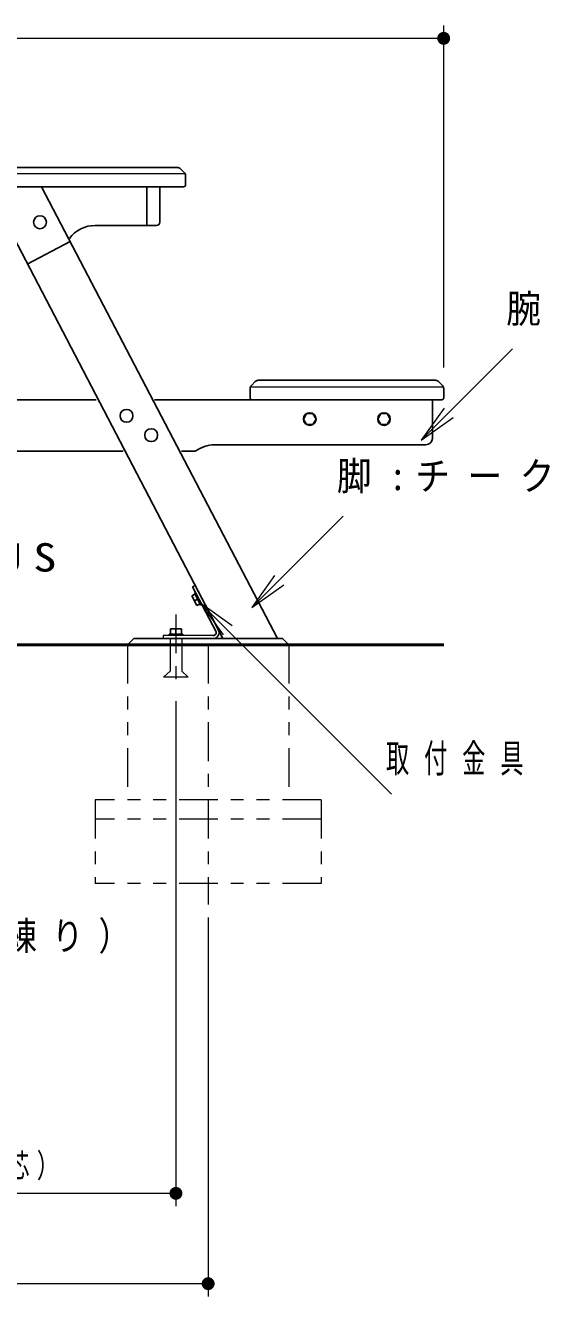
# Model space of a CAD drawing. Units: millimetres on the paper, scale 1:20. Extents: x -365 to 12, y -38 to 257.
# Drawn here: x -90.3 to -49.9, y 35.9 to 134.4 of the extents above; entities that cross this region are included whole.
import ezdxf

# ---------------------------------------------------------------- set-up
doc = ezdxf.new("R2010")
doc.units = ezdxf.units.MM
doc.linetypes.add('USER2', pattern=[6, 3, -1, 1, -1])
doc.linetypes.add('USER3', pattern=[8, 3, -1, 1, -1, 1, -1])
doc.layers.add('LY_1', color=7, linetype='Continuous', lineweight=25)
doc.styles.add('ＭＳ ゴシック', font='')
doc.styles.get('ＭＳ ゴシック').set_extended_font_data('MS Gothic')

# ---------------------------------------------------------------- blocks, each defined once
blk = doc.blocks.new('open_arrow')
at = {"color": 0, "linetype": 'Continuous', "lineweight": -2}
blk.add_lwpolyline([(7.5, 1.25), (0, 0), (7.5, -1.25)], dxfattribs=at)
blk = doc.blocks.new('filled_dot')
at = {"color": 0, "linetype": 'Continuous', "lineweight": -2, "const_width": 1.25}
blk.add_lwpolyline([(-0.625, 0, 1), (0.625, 0, 1)], format="xyb", close=True, dxfattribs=at)

msp = doc.modelspace()

# ---------------------------------------------------------------- linework, layer by layer
at = {"layer": 'LY_1', "lineweight": 13}
for p, q in [((-57.871, 107.871), (-57.871, 134.371)), ((-142.871, 133.371), (-57.871, 133.371)), ((-77.903, 122.871), (-122.84, 122.871)), ((-59.611, 102.233), (-52.539, 109.305)), ((-72.84, 106.371), (-57.903, 106.371)), ((-72.738, 89.265), (-65.667, 96.336)), ((-76.725, 89.612), (-61.926, 74.813)), ((-79.621, 87.096), (-79.621, 86.871)), ((-75.73, 87.096), (-79.621, 87.096)), ((-78.621, 81.997), (-78.621, 42.871)), ((-76.121, 65.241), (-76.121, 35.871)), ((-78.621, 43.871), (-122.121, 43.871)), ((-76.121, 36.871), (-124.621, 36.871))]:
    msp.add_line(p, q, dxfattribs=at)
at = {"layer": 'LY_1'}
for p, q in [((-122.226, 123.371), (-78.516, 123.371)), ((-78.269, 123.268), (-77.974, 122.973)), ((-77.871, 122.726), (-77.871, 122.021)), ((-122.721, 121.871), (-78.021, 121.871)), ((-93.27, 121.871), (-74.987, 86.871)), ((-89.04, 121.871), (-70.756, 86.871)), ((-80.871, 121.871), (-80.871, 118.871)), ((-79.871, 121.871), (-79.871, 119.121)), ((-84.871, 118.871), (-80.121, 118.871)), ((-90.143, 115.883), (-86.819, 117.62)), ((-72.474, 106.768), (-72.769, 106.473)), ((-72.226, 106.871), (-58.516, 106.871)), ((-57.974, 106.473), (-58.269, 106.768)), ((-72.871, 106.226), (-72.871, 105.521)), ((-57.871, 106.226), (-57.871, 105.521)), ((-84.792, 105.371), (-115.951, 105.371)), ((-80.279, 105.371), (-58.021, 105.371)), ((-58.746, 105.371), (-58.746, 102.371)), ((-68.736, 103.871), (-68.491, 104.295)), ((-68.491, 103.447), (-68.736, 103.871)), ((-68.491, 104.295), (-68.001, 104.295)), ((-68.001, 103.447), (-68.491, 103.447)), ((-68.001, 104.295), (-67.756, 103.871)), ((-67.756, 103.871), (-68.001, 103.447)), ((-62.986, 103.871), (-62.741, 104.295)), ((-62.741, 103.447), (-62.986, 103.871)), ((-62.741, 104.295), (-62.251, 104.295)), ((-62.251, 103.447), (-62.741, 103.447)), ((-62.251, 104.295), (-62.006, 103.871)), ((-62.006, 103.871), (-62.251, 103.447)), ((-59.246, 101.871), (-75.621, 101.871)), ((-118.04, 101.371), (-82.703, 101.371)), ((-77.121, 101.371), (-78.19, 101.371)), ((-77.332, 90.875), (-77.133, 90.979)), ((-77.332, 90.875), (-75.53, 87.425)), ((-77.133, 90.979), (-75.331, 87.529)), ((-77.387, 90.17), (-77.143, 90.297)), ((-77.387, 90.17), (-76.993, 89.416)), ((-77.19, 90.386), (-77.101, 90.432)), ((-77.19, 90.386), (-76.703, 89.455)), ((-77.19, 89.793), (-76.946, 89.92)), ((-76.993, 89.416), (-76.75, 89.544)), ((-76.703, 89.455), (-76.615, 89.501)), ((-81.871, 86.871), (-82.371, 86.371)), ((-70.371, 86.871), (-81.871, 86.871)), ((-75.73, 86.871), (-79.621, 86.871)), ((-79.146, 87.211), (-79.146, 87.096)), ((-78.096, 87.211), (-79.146, 87.211)), ((-78.196, 87.611), (-79.046, 87.611)), ((-79.046, 87.611), (-79.046, 87.211)), ((-78.621, 87.611), (-78.621, 87.211)), ((-78.196, 87.611), (-78.196, 87.211)), ((-78.096, 87.211), (-78.096, 87.096)), ((-70.371, 86.871), (-69.871, 86.371))]:
    msp.add_line(p, q, dxfattribs=at)
at = {"layer": 'LY_1', "linetype": 'USER2', "lineweight": 13}
for p, q in [((-78.621, 88.72), (-78.621, 82.997)), ((-76.121, 86.371), (-76.121, 66.241))]:
    msp.add_line(p, q, dxfattribs=at)
at = {"layer": 'LY_1', "linetype": 'USER3', "lineweight": 13}
for p, q in [((-79.071, 86.871), (-79.071, 84.321)), ((-78.172, 86.871), (-78.172, 84.321)), ((-82.371, 86.371), (-82.371, 74.371)), ((-69.871, 86.371), (-69.871, 74.371)), ((-79.072, 84.321), (-79.572, 83.871)), ((-77.671, 83.871), (-79.571, 83.871)), ((-77.671, 83.871), (-78.171, 84.321)), ((-67.371, 74.371), (-84.871, 74.371)), ((-84.871, 74.371), (-84.871, 67.871)), ((-67.371, 74.371), (-67.371, 67.871)), ((-67.371, 72.871), (-84.871, 72.871)), ((-67.371, 67.871), (-84.871, 67.871))]:
    msp.add_line(p, q, dxfattribs=at)
at = {"layer": 'LY_1', "lineweight": 50}
msp.add_line((-118.371, 86.371), (-57.871, 86.371), dxfattribs=at)
at = {"layer": 'LY_1'}
for centre, radius in [((-89.154, 119.121), 0.5), ((-82.447, 104.121), 0.5), ((-68.246, 103.871), 0.49), ((-62.496, 103.871), 0.49), ((-80.535, 102.621), 0.5)]:
    msp.add_circle(centre, radius, dxfattribs=at)
for centre, radius, start, end in [((-78.516, 123.021), 0.35, 45, 90), ((-78.221, 122.726), 0.35, 0, 45), ((-78.021, 122.021), 0.15, 270, 0), ((-84.871, 116.371), 2.5, 90, 143.1301), ((-80.121, 119.121), 0.25, 270, 0), ((-72.521, 106.226), 0.35, 135, 180), ((-72.226, 106.521), 0.35, 90, 135), ((-58.516, 106.521), 0.35, 45, 90), ((-58.221, 106.226), 0.35, 360, 45), ((-72.721, 105.521), 0.15, 180.00001, 270), ((-58.021, 105.521), 0.15, 270, 0.00001), ((-75.621, 99.371), 2.5, 90, 126.8699), ((-59.246, 102.371), 0.5, 270, 0), ((-75.73, 87.321), 0.45, 270, 27.58203), ((-75.73, 87.321), 0.225, 270, 27.58203)]:
    msp.add_arc(centre, radius, start, end, dxfattribs=at)

# ---------------------------------------------------------------- block references
at = {"layer": 'LY_1', "lineweight": 13, "xscale": 0.4, "yscale": 0.4}
for name, p, rotation in [('filled_dot', (-57.871, 133.371), 180), ('open_arrow', (-59.611, 102.233), 45), ('open_arrow', (-72.738, 89.265), 45), ('open_arrow', (-76.725, 89.612), 315), ('filled_dot', (-78.621, 43.871), 180), ('filled_dot', (-76.121, 36.871), 180)]:
    msp.add_blockref(name, p, dxfattribs=dict(at, rotation=rotation))

# ---------------------------------------------------------------- texts
at = {"layer": 'LY_1', "style": 'ＭＳ ゴシック'}
for s, insert, char_height, attachment_point in [('\\T1.5;\\W0.9;腕:チーク\u300080X30', (-53.029, 112.305), 2.199, 4), ('\\T1.5;\\W0.9;脚:チーク\u300075X75', (-66.15, 99.336), 2.199, 4), ('\\T1.5;\\W1.2;M12×25L\\~SUS', (-119.294, 93.131), 2.199, 4), ('\\T1.64;\\W0.6;取付金具', (-62.343, 77.463), 2.199, 4), ('\\T1.5;\\W0.8;（1:3\u3000空練り）', (-107.993, 63.675), 2.199, 4), ('\\T1.32;\\W0.7;870\u3000（アンカー芯～芯）', (-100.371, 44.871), 1.833, 8)]:
    msp.add_mtext(s, dxfattribs=dict(at, insert=insert, char_height=char_height, attachment_point=attachment_point))

doc.saveas('drawing.dxf')
